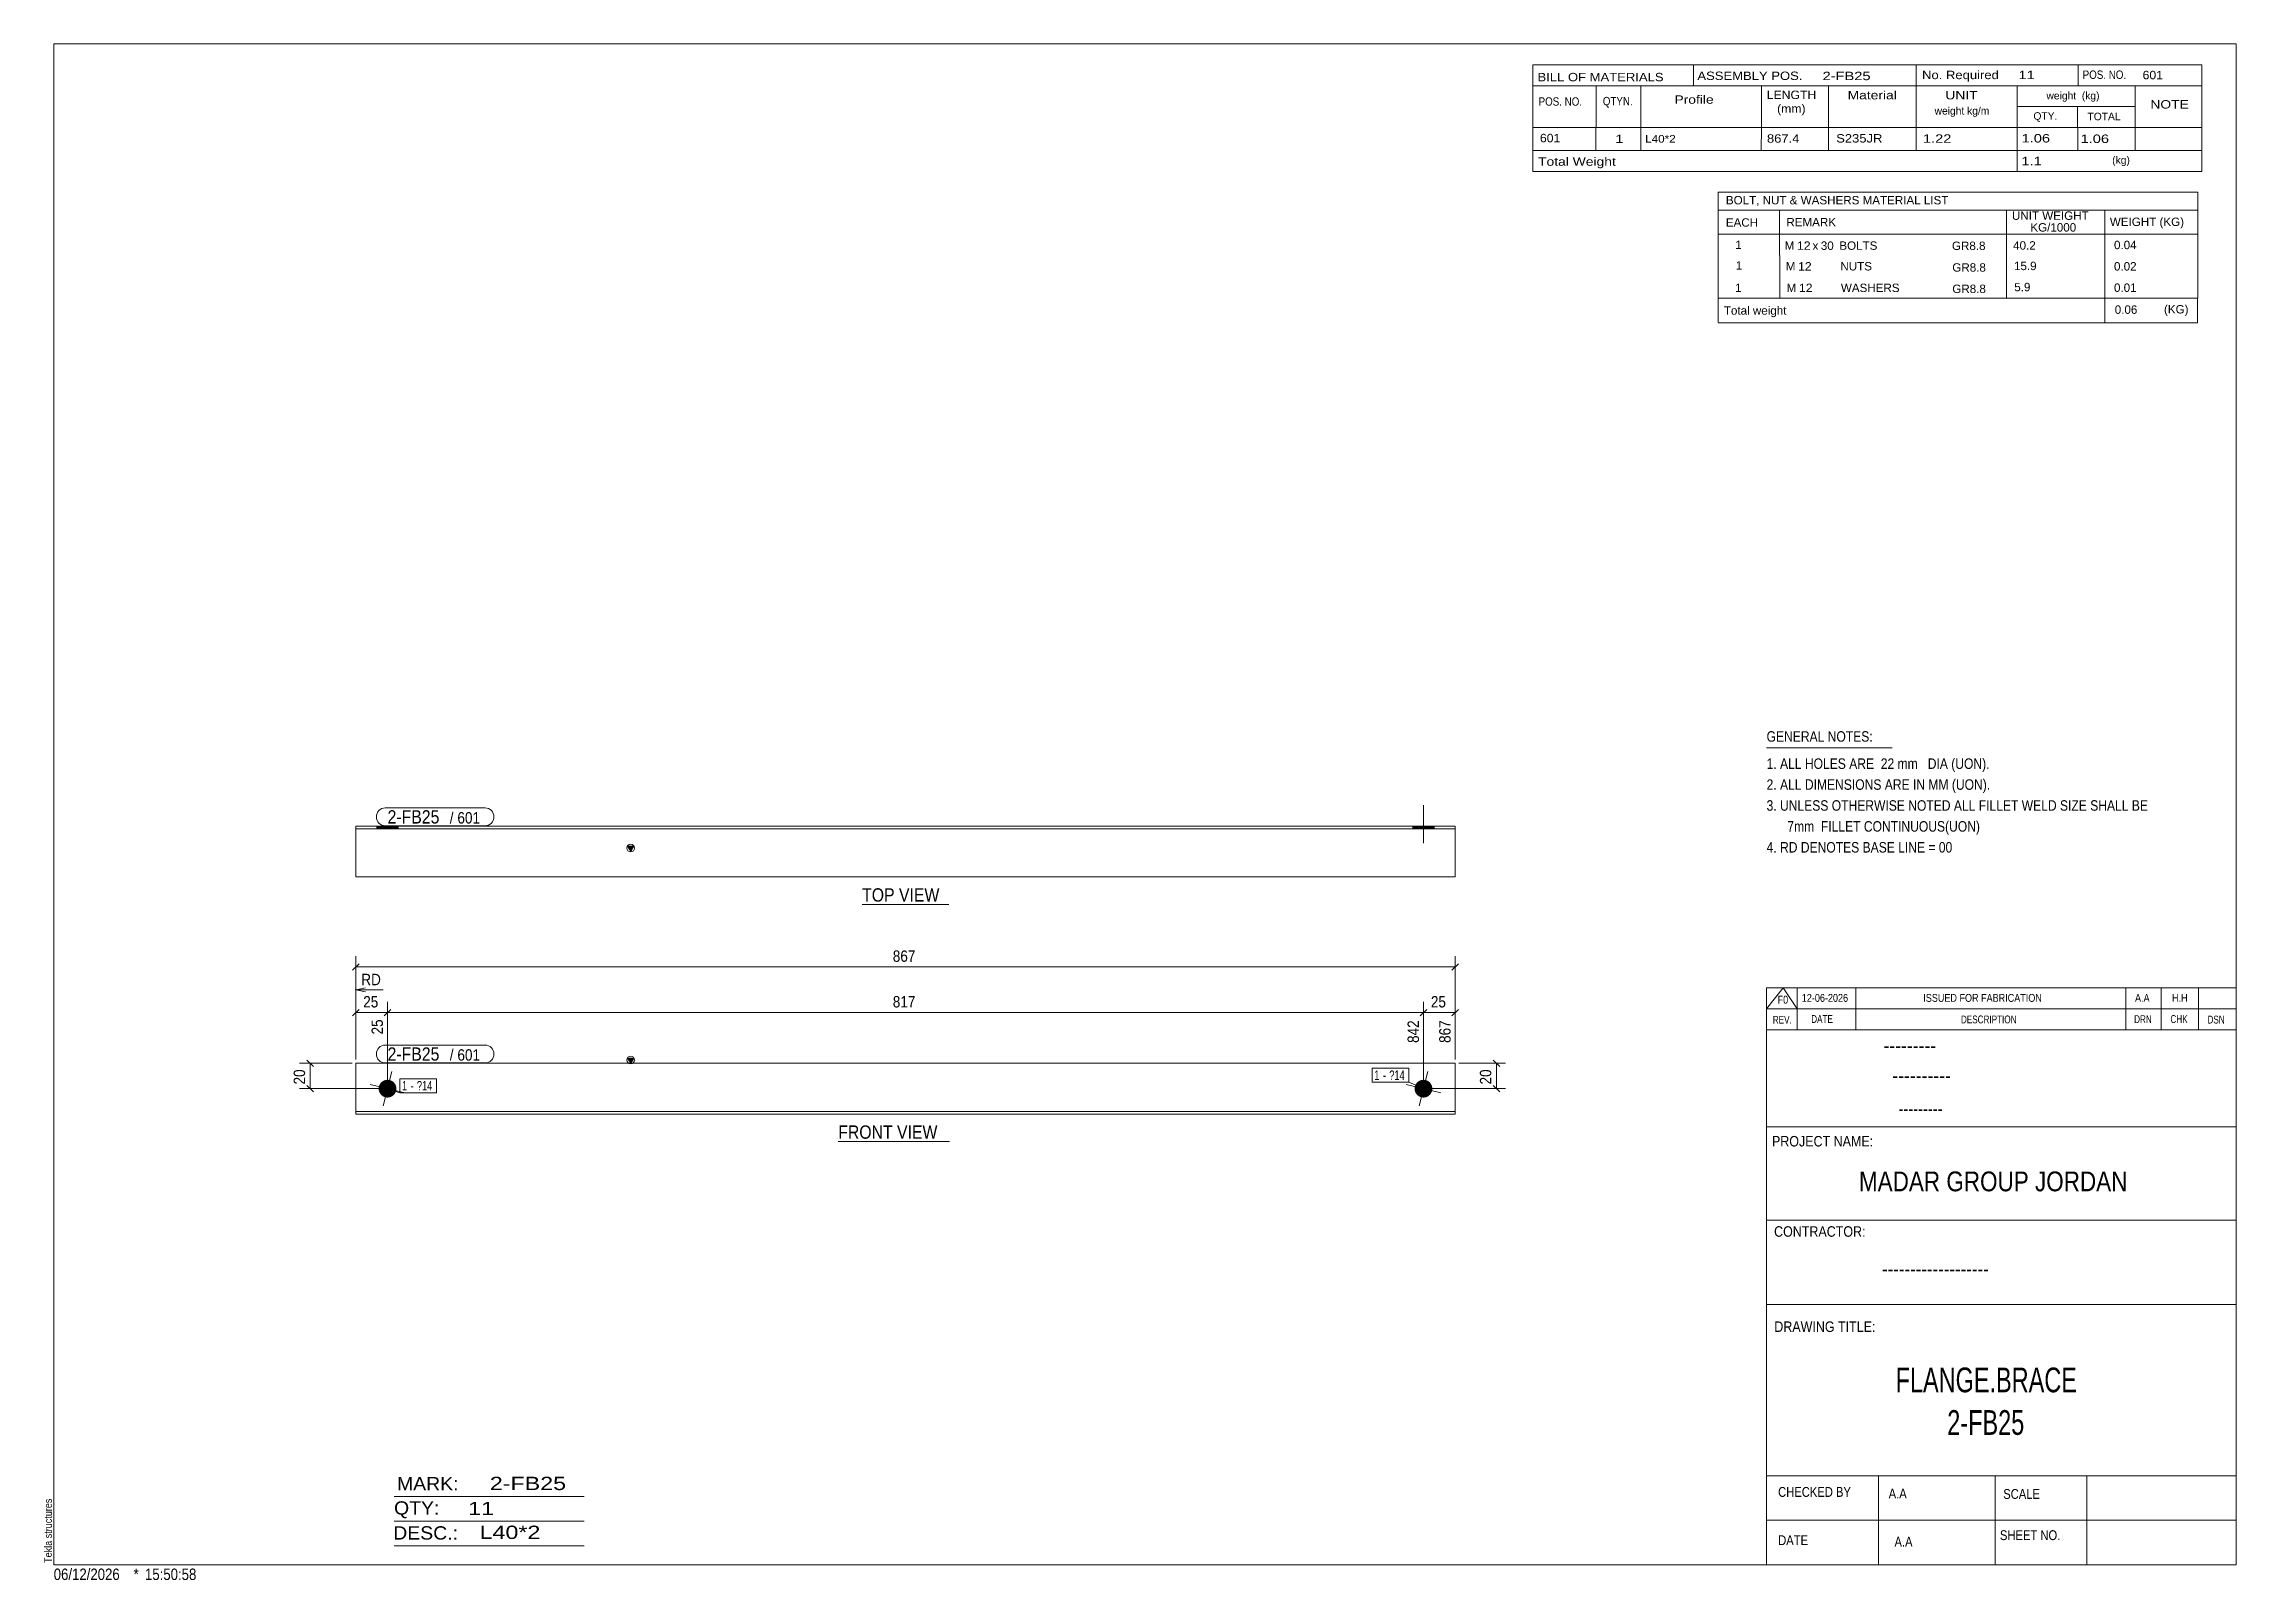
# Model space of a CAD drawing. Header units: millimetres. Extents: x 2 to 579, y 1 to 405.
import ezdxf

# ---------------------------------------------------------------- set-up
doc = ezdxf.new("R2010")
doc.units = ezdxf.units.MM
doc.linetypes.add('XKITLINE00', pattern=[0])
doc.linetypes.add('XKITLINE01', pattern=[4, 1, -1, 1, -1])
for name, color, linetype, lineweight in [('Bolt', 3, 'Continuous', 0), ('BoltMark', 7, 'Continuous', 0), ('Dimensions', 7, 'Continuous', 0), ('DrawingSheet', 5, 'Continuous', 0), ('OtherObjectType', 7, 'Continuous', 0), ('Part', 2, 'Continuous', 0), ('PartMark', 7, 'Continuous', 0)]:
    doc.layers.add(name, color=color, linetype=linetype, lineweight=lineweight)
doc.styles.add('@ARIAL_UNICODE_MS_BOLD', font='ARIAL.TTF')
doc.styles.add('ARIAL', font='ARIAL.TTF')
doc.styles.add('ARIAL_NARROW', font='ARIALN.TTF')
doc.styles.add('COMIC_SANS_MS_BOLD', font='COMICBD.TTF')
doc.styles.add('SWIS721_EX_BT', font='ARIAL.TTF')
doc.styles.add('SWISSE', font='ARIAL.TTF')

# ---------------------------------------------------------------- blocks, each defined once
blk = doc.blocks.new('*A1')
at = {"layer": 'Bolt'}
blk.add_hatch(color=3, dxfattribs=at).paths.add_polyline_path([(92.17, 127.96), (92.12, 127.98), (92.07, 128), (92.01, 128.01), (91.96, 128.03), (91.9, 128.06), (91.85, 128.08), (91.8, 128.1), (91.75, 128.13), (91.7, 128.15), (91.65, 128.18), (91.6, 128.21), (91.55, 128.24), (91.5, 128.27), (91.45, 128.3), (91.4, 128.33), (91.36, 128.37), (91.31, 128.4), (91.27, 128.44), (91.23, 128.48), (91.18, 128.52), (91.14, 128.56), (91.1, 128.6), (91.06, 128.64), (91.03, 128.68), (90.99, 128.73), (90.95, 128.77), (90.92, 128.82), (90.88, 128.86), (90.85, 128.91), (90.82, 128.96), (90.79, 129), (90.76, 129.05), (90.73, 129.1), (90.71, 129.15), (90.68, 129.21), (90.66, 129.26), (90.63, 129.31), (90.61, 129.36), (90.59, 129.42), (90.57, 129.47), (90.55, 129.53), (90.54, 129.58), (90.52, 129.64), (90.51, 129.69), (90.5, 129.75), (90.49, 129.8), (90.48, 129.86), (90.47, 129.92), (90.46, 129.97), (90.46, 130.03), (90.45, 130.09), (90.45, 130.15), (90.45, 130.2), (90.45, 130.26), (90.45, 130.32), (90.46, 130.37), (90.46, 130.43), (90.47, 130.49), (90.47, 130.54), (90.48, 130.6), (90.49, 130.66), (90.5, 130.71), (90.52, 130.77), (90.53, 130.83), (90.55, 130.88), (90.56, 130.93), (90.58, 130.99), (90.6, 131.04), (90.62, 131.1), (90.64, 131.15), (90.67, 131.2), (90.69, 131.25), (90.72, 131.3), (90.75, 131.35), (90.77, 131.4), (90.8, 131.45), (90.84, 131.5), (90.87, 131.55), (90.9, 131.6), (90.94, 131.64), (90.97, 131.69), (91.01, 131.73), (91.04, 131.77), (91.08, 131.82), (91.12, 131.86), (91.16, 131.9), (91.21, 131.94), (91.25, 131.97), (91.29, 132.01), (91.34, 132.05), (91.38, 132.08), (91.43, 132.12), (91.48, 132.15), (91.52, 132.18), (91.57, 132.21), (91.62, 132.24), (91.67, 132.27), (91.72, 132.29), (91.77, 132.32), (91.82, 132.34), (91.88, 132.37), (91.93, 132.39), (91.98, 132.41), (92.04, 132.43), (92.09, 132.45), (92.15, 132.46), (92.2, 132.48), (92.26, 132.49), (92.31, 132.5), (92.37, 132.51), (92.43, 132.52), (92.48, 132.53), (92.54, 132.54), (92.6, 132.54), (92.65, 132.55), (92.71, 132.55), (92.77, 132.55), (92.83, 132.55), (92.88, 132.55), (92.94, 132.54), (93, 132.54), (93.05, 132.53), (93.11, 132.53), (93.17, 132.52), (93.22, 132.51), (93.28, 132.5), (93.34, 132.48), (93.39, 132.47), (93.45, 132.45), (93.5, 132.44), (93.56, 132.42), (93.61, 132.4), (93.66, 132.38), (93.72, 132.36), (93.77, 132.33), (93.82, 132.31), (93.87, 132.28), (93.92, 132.25), (93.97, 132.23), (94.02, 132.2), (94.07, 132.16), (94.12, 132.13), (94.16, 132.1), (94.21, 132.06), (94.25, 132.03), (94.3, 131.99), (94.34, 131.96), (94.38, 131.92), (94.42, 131.88), (94.46, 131.84), (94.5, 131.79), (94.54, 131.75), (94.58, 131.71), (94.61, 131.66), (94.65, 131.62), (94.68, 131.57), (94.72, 131.52), (94.75, 131.48), (94.78, 131.43), (94.81, 131.38), (94.83, 131.33), (94.86, 131.28), (94.89, 131.23), (94.91, 131.18), (94.93, 131.12), (94.96, 131.07), (94.98, 131.02), (94.99, 130.96), (95.01, 130.91), (95.03, 130.85), (95.04, 130.8), (95.06, 130.74), (95.07, 130.69), (95.08, 130.63), (95.09, 130.57), (95.1, 130.52), (95.1, 130.46), (95.11, 130.4), (95.11, 130.35), (95.12, 130.29), (95.12, 130.23), (95.12, 130.17), (95.11, 130.12), (95.11, 130.06), (95.11, 130), (95.1, 129.95), (95.09, 129.89), (95.08, 129.83), (95.07, 129.78), (95.06, 129.72), (95.05, 129.66), (95.04, 129.61), (95.02, 129.55), (95, 129.5), (94.99, 129.44), (94.97, 129.39), (94.94, 129.34), (94.92, 129.28), (94.9, 129.23), (94.87, 129.18), (94.85, 129.13), (94.82, 129.08), (94.79, 129.03), (94.76, 128.98), (94.73, 128.93), (94.7, 128.88), (94.67, 128.84), (94.63, 128.79), (94.6, 128.75), (94.56, 128.7), (94.52, 128.66), (94.48, 128.62), (94.44, 128.58), (94.4, 128.54), (94.36, 128.5), (94.32, 128.46), (94.27, 128.42), (94.23, 128.39), (94.18, 128.35), (94.14, 128.32), (94.09, 128.28), (94.04, 128.25), (94, 128.22), (93.95, 128.19), (93.9, 128.17), (93.85, 128.14), (93.79, 128.11), (93.74, 128.09), (93.69, 128.07), (93.64, 128.04), (93.58, 128.02), (93.53, 128.01), (93.47, 127.99), (93.42, 127.97), (93.36, 127.96), (93.31, 127.94), (93.25, 127.93), (93.2, 127.92), (93.14, 127.91), (93.08, 127.9), (93.03, 127.9), (92.97, 127.89), (92.91, 127.89), (92.85, 127.88), (92.8, 127.88), (92.74, 127.88), (92.68, 127.89), (92.63, 127.89), (92.57, 127.89), (92.51, 127.9), (92.46, 127.91), (92.4, 127.92), (92.34, 127.93), (92.29, 127.94), (92.23, 127.95)], flags=17)
at = {"layer": 'Bolt', "color": 3, "linetype": 'XKITLINE00', "lineweight": 0}
for p, q in [((93.89, 134.75), (91.68, 125.68)), ((97.32, 129.11), (88.25, 131.32))]:
    blk.add_line(p, q, dxfattribs=at)
blk = doc.blocks.new('*A2')
at = {"layer": 'Bolt'}
blk.add_hatch(color=3, dxfattribs=at).paths.add_polyline_path([(364.65, 127.96), (364.59, 127.98), (364.54, 128), (364.48, 128.01), (364.43, 128.03), (364.38, 128.06), (364.32, 128.08), (364.27, 128.1), (364.22, 128.13), (364.17, 128.15), (364.12, 128.18), (364.07, 128.21), (364.02, 128.24), (363.97, 128.27), (363.93, 128.3), (363.88, 128.33), (363.83, 128.37), (363.79, 128.4), (363.74, 128.44), (363.7, 128.48), (363.66, 128.52), (363.62, 128.56), (363.58, 128.6), (363.54, 128.64), (363.5, 128.68), (363.46, 128.73), (363.43, 128.77), (363.39, 128.82), (363.36, 128.86), (363.32, 128.91), (363.29, 128.96), (363.26, 129), (363.23, 129.05), (363.21, 129.1), (363.18, 129.15), (363.15, 129.21), (363.13, 129.26), (363.11, 129.31), (363.09, 129.36), (363.06, 129.42), (363.05, 129.47), (363.03, 129.53), (363.01, 129.58), (363, 129.64), (362.98, 129.69), (362.97, 129.75), (362.96, 129.8), (362.95, 129.86), (362.94, 129.92), (362.94, 129.97), (362.93, 130.03), (362.93, 130.09), (362.92, 130.15), (362.92, 130.2), (362.92, 130.26), (362.93, 130.32), (362.93, 130.37), (362.93, 130.43), (362.94, 130.49), (362.95, 130.54), (362.96, 130.6), (362.97, 130.66), (362.98, 130.71), (362.99, 130.77), (363, 130.83), (363.02, 130.88), (363.04, 130.93), (363.06, 130.99), (363.07, 131.04), (363.1, 131.1), (363.12, 131.15), (363.14, 131.2), (363.17, 131.25), (363.19, 131.3), (363.22, 131.35), (363.25, 131.4), (363.28, 131.45), (363.31, 131.5), (363.34, 131.55), (363.37, 131.6), (363.41, 131.64), (363.44, 131.69), (363.48, 131.73), (363.52, 131.77), (363.56, 131.82), (363.6, 131.86), (363.64, 131.9), (363.68, 131.94), (363.72, 131.97), (363.77, 132.01), (363.81, 132.05), (363.86, 132.08), (363.9, 132.12), (363.95, 132.15), (364, 132.18), (364.04, 132.21), (364.09, 132.24), (364.14, 132.27), (364.19, 132.29), (364.25, 132.32), (364.3, 132.34), (364.35, 132.37), (364.4, 132.39), (364.46, 132.41), (364.51, 132.43), (364.57, 132.45), (364.62, 132.46), (364.68, 132.48), (364.73, 132.49), (364.79, 132.5), (364.84, 132.51), (364.9, 132.52), (364.96, 132.53), (365.01, 132.54), (365.07, 132.54), (365.13, 132.55), (365.19, 132.55), (365.24, 132.55), (365.3, 132.55), (365.36, 132.55), (365.41, 132.54), (365.47, 132.54), (365.53, 132.53), (365.58, 132.53), (365.64, 132.52), (365.7, 132.51), (365.75, 132.5), (365.81, 132.48), (365.87, 132.47), (365.92, 132.45), (365.98, 132.44), (366.03, 132.42), (366.08, 132.4), (366.14, 132.38), (366.19, 132.36), (366.24, 132.33), (366.29, 132.31), (366.34, 132.28), (366.39, 132.25), (366.44, 132.23), (366.49, 132.2), (366.54, 132.16), (366.59, 132.13), (366.64, 132.1), (366.68, 132.06), (366.73, 132.03), (366.77, 131.99), (366.81, 131.96), (366.86, 131.92), (366.9, 131.88), (366.94, 131.84), (366.98, 131.79), (367.01, 131.75), (367.05, 131.71), (367.09, 131.66), (367.12, 131.62), (367.16, 131.57), (367.19, 131.52), (367.22, 131.48), (367.25, 131.43), (367.28, 131.38), (367.31, 131.33), (367.33, 131.28), (367.36, 131.23), (367.38, 131.18), (367.41, 131.12), (367.43, 131.07), (367.45, 131.02), (367.47, 130.96), (367.49, 130.91), (367.5, 130.85), (367.52, 130.8), (367.53, 130.74), (367.54, 130.69), (367.55, 130.63), (367.56, 130.57), (367.57, 130.52), (367.58, 130.46), (367.58, 130.4), (367.59, 130.35), (367.59, 130.29), (367.59, 130.23), (367.59, 130.17), (367.59, 130.12), (367.58, 130.06), (367.58, 130), (367.57, 129.95), (367.57, 129.89), (367.56, 129.83), (367.55, 129.78), (367.54, 129.72), (367.52, 129.66), (367.51, 129.61), (367.49, 129.55), (367.48, 129.5), (367.46, 129.44), (367.44, 129.39), (367.42, 129.34), (367.4, 129.28), (367.37, 129.23), (367.35, 129.18), (367.32, 129.13), (367.29, 129.08), (367.27, 129.03), (367.24, 128.98), (367.2, 128.93), (367.17, 128.88), (367.14, 128.84), (367.11, 128.79), (367.07, 128.75), (367.03, 128.7), (367, 128.66), (366.96, 128.62), (366.92, 128.58), (366.88, 128.54), (366.83, 128.5), (366.79, 128.46), (366.75, 128.42), (366.7, 128.39), (366.66, 128.35), (366.61, 128.32), (366.57, 128.28), (366.52, 128.25), (366.47, 128.22), (366.42, 128.19), (366.37, 128.17), (366.32, 128.14), (366.27, 128.11), (366.22, 128.09), (366.16, 128.07), (366.11, 128.04), (366.06, 128.02), (366, 128.01), (365.95, 127.99), (365.89, 127.97), (365.84, 127.96), (365.78, 127.94), (365.73, 127.93), (365.67, 127.92), (365.61, 127.91), (365.56, 127.9), (365.5, 127.9), (365.44, 127.89), (365.39, 127.89), (365.33, 127.88), (365.27, 127.88), (365.21, 127.88), (365.16, 127.89), (365.1, 127.89), (365.04, 127.89), (364.99, 127.9), (364.93, 127.91), (364.87, 127.92), (364.82, 127.93), (364.76, 127.94), (364.7, 127.95)], flags=17)
at = {"layer": 'Bolt', "color": 3, "linetype": 'XKITLINE00', "lineweight": 0}
for p, q in [((366.36, 134.75), (364.15, 125.68)), ((369.79, 129.11), (360.72, 131.32))]:
    blk.add_line(p, q, dxfattribs=at)
blk = doc.blocks.new('*A3')
at = {"layer": 'Part'}
blk.add_hatch(color=2, dxfattribs=at).paths.add_polyline_path([(155.94, 138.28), (157.54, 138.28), (156.74, 136.88)], flags=17)
at = {"layer": 'Part', "color": 2, "linetype": 'XKITLINE00', "lineweight": 0}
for p, q in [((373.59, 136.88), (84.45, 136.88)), ((84.45, 136.88), (84.45, 123.55)), ((156.74, 136.88), (155.94, 138.28)), ((155.94, 138.28), (157.54, 138.28)), ((157.54, 138.28), (156.74, 136.88)), ((373.59, 123.55), (373.59, 136.88)), ((373.59, 124.22), (84.45, 124.22)), ((84.45, 123.55), (373.59, 123.55))]:
    blk.add_line(p, q, dxfattribs=at)
blk.add_circle((156.74, 137.78), 1, dxfattribs=at)
blk = doc.blocks.new('*A4')
at = {"layer": 'Bolt'}
blk.add_hatch(color=3, dxfattribs=at).paths.add_polyline_path([(95.6, 199.25), (95.6, 198.58), (89.96, 198.58), (89.96, 199.25)], flags=17)
at = {"layer": 'Bolt', "color": 3, "linetype": 'XKITLINE00', "lineweight": 0}
for p, q in [((89.96, 198.58), (89.96, 199.25)), ((92.78, 198.58), (92.78, 199.25)), ((95.6, 198.58), (95.6, 199.25))]:
    blk.add_line(p, q, dxfattribs=at)
blk = doc.blocks.new('*A5')
at = {"layer": 'Bolt'}
blk.add_hatch(color=3, dxfattribs=at).paths.add_polyline_path([(368.08, 199.25), (368.08, 198.58), (362.44, 198.58), (362.44, 199.25)], flags=17)
at = {"layer": 'Bolt', "color": 3, "linetype": 'XKITLINE00', "lineweight": 0}
for p, q in [((365.26, 194.75), (365.26, 204.75)), ((362.44, 198.58), (362.44, 199.25)), ((368.08, 198.58), (368.08, 199.25))]:
    blk.add_line(p, q, dxfattribs=at)
blk = doc.blocks.new('*A6')
at = {"layer": 'Part'}
blk.add_hatch(color=2, dxfattribs=at).paths.add_polyline_path([(155.94, 193.98), (157.54, 193.98), (156.74, 192.58)], flags=17)
at = {"layer": 'Part', "color": 2, "linetype": 'XKITLINE00', "lineweight": 0}
for p, q in [((373.59, 199.25), (84.45, 199.25)), ((84.45, 199.25), (84.45, 198.58)), ((373.59, 198.58), (84.45, 198.58)), ((84.45, 198.58), (84.45, 185.92)), ((373.59, 199.25), (373.59, 198.58)), ((373.59, 185.92), (373.59, 198.58)), ((156.74, 192.58), (155.94, 193.98)), ((155.94, 193.98), (157.54, 193.98)), ((157.54, 193.98), (156.74, 192.58)), ((373.59, 185.92), (84.45, 185.92))]:
    blk.add_line(p, q, dxfattribs=at)
at = {"layer": 'Part', "color": 7, "linetype": 'XKITLINE01', "lineweight": 0}
blk.add_line((84.45, 198.58), (84.45, 199.25), dxfattribs=at)
at = {"layer": 'Part', "color": 2, "linetype": 'XKITLINE00', "lineweight": 0}
blk.add_circle((156.74, 193.48), 1, dxfattribs=at)
blk = doc.blocks.new('*A7')
at = {"layer": 'DrawingSheet', "color": 5, "linetype": 'XKITLINE00', "lineweight": 0}
for p, q in [((579, 405), (5, 405)), ((5, 405), (5, 5)), ((579, 5), (579, 405)), ((5, 5), (579, 5))]:
    blk.add_line(p, q, dxfattribs=at)
at = {"layer": 'DrawingSheet', "color": 5, "style": 'ARIAL', "width": 0.85}
blk.add_text('Tekla structures', height=2, rotation=90, dxfattribs=at).set_placement((4.5, 5.5))
blk = doc.blocks.new('*A8')
at = {"layer": 'OtherObjectType', "color": 7, "linetype": 'XKITLINE00', "lineweight": 0}
for p, q in [((442.76, 365.95), (442.75, 354.95)), ((442.76, 365.95), (568.88, 365.95)), ((568.88, 365.95), (568.88, 354.95)), ((442.75, 361.3), (568.88, 361.3)), ((458.87, 361.31), (458.87, 354.95)), ((518.57, 361.31), (518.57, 354.95)), ((544.47, 361.29), (544.47, 354.95)), ((442.76, 354.92), (442.76, 349.42)), ((442.77, 354.95), (568.88, 354.95)), ((458.92, 354.95), (458.92, 349.33)), ((518.57, 354.95), (518.57, 349.33)), ((544.5, 354.95), (544.5, 349.45)), ((568.88, 354.95), (568.88, 349.45)), ((442.79, 349.33), (442.79, 343.72)), ((458.95, 349.33), (458.95, 343.71)), ((518.57, 349.33), (518.57, 343.71)), ((544.5, 349.33), (544.5, 343.83)), ((568.88, 349.33), (568.88, 343.83)), ((442.79, 343.7), (442.79, 338.13)), ((458.95, 343.71), (458.95, 338.09)), ((518.57, 343.71), (518.57, 338.09)), ((544.5, 343.71), (544.5, 338.1)), ((568.88, 343.71), (568.88, 338.1)), ((568.88, 338.1), (442.75, 338.13)), ((442.78, 338.09), (442.78, 331.69)), ((442.85, 338.09), (568.87, 338.09)), ((544.5, 338.06), (544.5, 331.64)), ((568.87, 338.06), (568.87, 331.65)), ((442.77, 331.65), (568.87, 331.65))]:
    blk.add_line(p, q, dxfattribs=at)
at = {"layer": 'OtherObjectType', "color": 7, "style": 'ARIAL_NARROW'}
for s, width, p in [('BOLT, NUT & WASHERS MATERIAL LIST', 1.211571, (444.79, 362.79)), ('EACH', 1.211571, (444.78, 356.92)), ('REMARK', 1.211571, (460.7, 357.01)), ('UNIT WEIGHT', 1.211571, (520.03, 358.72)), (' KG/1000', 1.211571, (524.02, 355.63)), ('WEIGHT (KG)', 1.211571, (545.78, 357.1)), ('1', 1.211571, (447.26, 351.05)), ('M', 1.211571, (460.26, 350.85)), ('12', 1.275, (463.5, 350.83)), ('x', 1.211571, (467.58, 350.83)), ('30', 1.211571, (469.76, 350.82)), ('BOLTS', 1.211571, (474.63, 350.84)), ('GR8.8', 1.211571, (504.25, 350.79)), ('40.2', 1.211571, (520.34, 350.88)), ('0.04', 1.211571, (546.87, 351.01)), ('1', 1.211571, (447.4, 345.61)), ('M', 1.211571, (460.54, 345.41)), ('12', 1.275, (463.78, 345.39)), ('NUTS', 1.211571, (474.91, 345.41)), ('GR8.8', 1.211571, (504.35, 345.09)), ('15.9', 1.211571, (520.56, 345.5)), ('0.02', 1.211571, (546.87, 345.39)), ('1', 1.211571, (447.24, 339.74)), ('M', 1.211571, (460.76, 339.74)), ('12', 1.275, (464, 339.72)), ('WASHERS', 1.211571, (475.04, 339.73)), ('GR8.8', 1.211571, (504.35, 339.47)), ('5.9', 1.211571, (520.64, 339.94)), ('0.01', 1.211571, (546.87, 339.78)), ('Total weight', 1.211571, (444.26, 333.77)), ('0.06', 1.211571, (547.07, 334)), ('(KG)', 1.211571, (560.02, 334.1))]:
    blk.add_text(s, height=2.2, dxfattribs=dict(at, width=width)).set_placement(p)
blk = doc.blocks.new('*A9')
at = {"layer": 'OtherObjectType', "color": 7, "linetype": 'XKITLINE00', "lineweight": 0}
blk.add_line((455.5, 219.82), (488.5, 219.82), dxfattribs=at)
at = {"layer": 'OtherObjectType', "color": 7, "style": 'ARIAL_NARROW', "width": 1.008832}
for s, p in [('GENERAL NOTES:', (455.5, 221.47)), ('1. ALL HOLES ARE  22 mm   DIA (UON).', (455.5, 214.32)), ('2. ALL DIMENSIONS ARE IN MM (UON).', (455.5, 208.82)), ('3. UNLESS OTHERWISE NOTED ALL FILLET WELD SIZE SHALL BE', (455.5, 203.32)), ('7mm  FILLET CONTINUOUS(UON)', (460.95, 197.82)), ('4. RD DENOTES BASE LINE = 00', (455.5, 192.32))]:
    blk.add_text(s, height=2.75, dxfattribs=at).set_placement(p)
blk = doc.blocks.new('*A10')
at = {"layer": 'OtherObjectType', "color": 7, "linetype": 'XKITLINE00', "lineweight": 0}
for p, q in [((455.5, 156.76), (579, 156.76)), ((455.5, 151.21), (459.82, 156.76)), ((455.5, 151.21), (455.5, 156.76)), ((459.82, 156.76), (463.53, 151.21)), ((463.53, 151.21), (463.53, 156.76)), ((478.97, 151.21), (478.97, 156.76)), ((549.98, 151.21), (549.98, 156.76)), ((559.24, 151.21), (559.24, 156.76)), ((569.12, 151.21), (569.12, 156.76)), ((579, 151.21), (579, 156.76)), ((455.5, 151.21), (579, 151.21)), ((455.5, 145.65), (455.5, 151.21)), ((459.21, 151.21), (579, 151.21)), ((463.53, 145.65), (463.53, 151.21)), ((478.97, 145.65), (478.97, 151.21)), ((549.98, 145.65), (549.98, 151.21)), ((559.24, 145.65), (559.24, 151.21)), ((569.12, 145.65), (569.12, 151.21)), ((579, 145.65), (579, 151.21))]:
    blk.add_line(p, q, dxfattribs=at)
at = {"layer": 'OtherObjectType', "color": 7, "style": 'ARIAL_NARROW'}
for s, height, width, p in [('F0', 2.058, 1.008832, (458.4, 152.59)), ('12-06-2026', 2.058, 1.008832, (464.76, 153.06)), ('ISSUED FOR FABRICATION', 2.0583, 1.008832, (496.71, 153.06)), ('A.A', 2.058, 1.008832, (552.4, 153.06)), ('H.H', 2.058, 1.008832, (562.13, 153.06)), ('REV.', 2.058, 0.907949, (457.13, 147.31)), ('DATE', 2.058, 0.907949, (467.23, 147.5)), ('DESCRIPTION', 2.0583, 0.907949, (506.61, 147.39)), ('DRN', 2.058, 0.907949, (552.17, 147.47)), ('CHK', 2.058, 0.907949, (561.72, 147.5)), ('DSN', 2.058, 0.907949, (571.47, 147.35))]:
    blk.add_text(s, height=height, dxfattribs=dict(at, width=width)).set_placement(p)
blk = doc.blocks.new('*A11')
at = {"layer": 'OtherObjectType', "color": 6, "linetype": 'XKITLINE00', "lineweight": 0}
for p, q in [((94.5, 23), (144.5, 23)), ((94.5, 16.5), (144.5, 16.5)), ((94.5, 10), (144.5, 10))]:
    blk.add_line(p, q, dxfattribs=at)
at = {"layer": 'OtherObjectType', "color": 6, "style": 'ARIAL_NARROW'}
for s, width, p in [('MARK:', 1.275, (95.27, 24.58)), ('2-FB25', 1.525501, (119.69, 24.65)), ('QTY:', 1.275, (94.5, 18.19)), ('11', 1.525501, (113.99, 18.05)), ('DESC.:', 1.275, (94.29, 11.63)), ('L40*2', 1.525501, (117, 11.79))]:
    blk.add_text(s, height=3.5, dxfattribs=dict(at, width=width)).set_placement(p)
blk = doc.blocks.new('*A12')
at = {"layer": 'OtherObjectType', "color": 2, "linetype": 'XKITLINE00', "lineweight": 0}
for p, q in [((455.5, 145.65), (579, 145.65)), ((455.5, 5), (455.5, 145.64)), ((578.98, 145.64), (579, 5)), ((579, 120.14), (455.5, 120.14)), ((455.5, 95.63), (579, 95.63)), ((579, 73.49), (455.5, 73.49)), ((579, 28.4), (455.5, 28.4)), ((484.94, 28.4), (484.94, 5)), ((515.62, 5), (515.62, 28.4)), ((539.75, 5), (539.75, 28.4)), ((579, 16.7), (455.5, 16.7)), ((579, 5), (455.5, 5))]:
    blk.add_line(p, q, dxfattribs=at)
at = {"layer": 'OtherObjectType', "color": 4, "style": '@ARIAL_UNICODE_MS_BOLD', "width": 0.85}
blk.add_text('---------', height=3.9, dxfattribs=at).set_placement((486.23, 139.59))
at = {"layer": 'OtherObjectType', "color": 7, "style": 'ARIAL', "width": 0.85}
for s, height, p in [('----------', 3.9, (488.56, 131.77)), ('---------', 3.25, (490.21, 123.31))]:
    blk.add_text(s, height=height, dxfattribs=at).set_placement(p)
at = {"layer": 'OtherObjectType', "color": 3, "width": 0.85}
for s, style, p in [('PROJECT NAME:', 'SWIS721_EX_BT', (456.92, 115.01)), ('CONTRACTOR:', 'SWISSE', (457.47, 91.27)), ('DRAWING TITLE:', 'SWIS721_EX_BT', (457.53, 66.24))]:
    blk.add_text(s, height=2.7618, dxfattribs=dict(at, style=style)).set_placement(p)
at = {"layer": 'OtherObjectType', "color": 7, "width": 0.85}
for s, height, p in [('MADAR GROUP JORDAN', 5.2, (479.79, 103.23)), ('CHECKED BY', 2.592, (458.53, 22.86)), ('A.A', 2.592, (487.61, 22.45)), ('SCALE', 2.592, (517.74, 22.33)), ('DATE', 2.592, (458.54, 10.16)), ('A.A', 2.592, (489.14, 9.76)), ('SHEET NO.', 2.592, (516.87, 11.49))]:
    blk.add_text(s, height=height, dxfattribs=at).set_placement(p)
at = {"layer": 'OtherObjectType', "color": 1}
for s, height, style, width, p in [('-------------------', 3.9, 'COMIC_SANS_MS_BOLD', 0.85, (485.87, 80.86)), ('FLANGE.BRACE', 6.5, 'ARIAL', 0.68, (489.43, 50.37)), ('2-FB25', 6.5, 'ARIAL', 0.68, (503.02, 39.17))]:
    blk.add_text(s, height=height, dxfattribs=dict(at, style=style, width=width)).set_placement(p)
blk = doc.blocks.new('*A13')
at = {"layer": 'OtherObjectType', "color": 7, "linetype": 'XKITLINE00', "lineweight": 0}
for p, q in [((393.98, 399.5), (569.98, 399.5)), ((393.98, 399.5), (393.98, 388.5)), ((436.26, 399.42), (436.26, 393.87)), ((494.85, 394), (494.85, 399.5)), ((537.43, 393.96), (537.43, 399.42)), ((569.98, 394), (569.98, 399.5)), ((393.98, 394), (569.98, 394)), ((410.64, 394), (410.64, 383)), ((422.4, 393.98), (422.4, 383.03)), ((454.12, 393.99), (454.13, 383)), ((471.78, 393.98), (471.78, 383)), ((494.85, 393.98), (494.85, 383)), ((521.43, 394), (521.43, 383)), ((552.42, 394), (552.42, 383)), ((569.98, 394), (569.98, 388.5)), ((393.98, 388.5), (393.98, 383)), ((521.45, 388.52), (552.45, 388.52)), ((537.28, 388.52), (537.28, 383)), ((569.98, 388.5), (569.98, 383)), ((393.98, 383), (569.98, 383)), ((393.98, 383), (393.98, 376.95)), ((410.63, 383), (410.63, 376.95)), ((422.44, 382.99), (422.44, 376.95)), ((454.12, 383), (454.11, 376.95)), ((471.79, 383), (471.79, 376.95)), ((494.87, 383), (494.87, 376.95)), ((521.44, 383), (521.44, 376.95)), ((537.33, 382.95), (537.33, 376.95)), ((552.43, 383), (552.43, 376.95)), ((569.98, 383), (569.98, 376.95)), ((393.98, 376.95), (569.98, 376.95)), ((393.98, 376.95), (393.98, 371.45)), ((521.44, 376.95), (521.44, 371.45)), ((569.98, 376.95), (569.98, 371.45)), ((393.98, 371.45), (569.98, 371.45))]:
    blk.add_line(p, q, dxfattribs=at)
at = {"layer": 'OtherObjectType', "color": 7, "style": 'ARIAL_NARROW'}
for s, height, width, p in [('No. Required', 2.2, 1.36, (496.39, 395.72)), ('11', 2.2, 1.525501, (521.75, 395.72)), ('POS. NO.', 2.2, 1.02, (538.63, 395.79)), ('601', 2.2, 1.270501, (554.4, 395.69)), ('BILL OF MATERIALS', 2.2, 1.36, (395.25, 395.16)), ('ASSEMBLY POS.', 2.2, 1.36, (437.3, 395.5)), ('LENGTH', 2.2, 1.275, (455.54, 390.49)), ('2-FB25', 2.2, 1.525501, (470.23, 395.46)), ('Material', 2.2, 1.445, (476.81, 390.41)), ('UNIT', 2.2, 1.445, (502.52, 390.4)), ('weight  (kg)', 1.98, 1.19, (529.11, 390.39)), ('POS. NO.', 2.2, 1.02, (395.53, 388.74)), ('QTYN.', 2.2, 1.02, (412.42, 388.84)), ('Profile', 2.2, 1.445, (431.26, 389.25)), ('(mm)', 2.2, 1.275, (458.26, 386.86)), ('weight kg/m', 1.98, 1.19, (499.69, 386.4)), ('QTY.', 1.98, 1.19, (525.68, 385.03)), ('TOTAL', 1.98, 1.19, (539.9, 384.91)), ('NOTE', 2.2, 1.445, (556.44, 387.99)), ('601', 2.2, 1.270501, (395.89, 379.12)), ('1', 2.2, 1.525501, (415.71, 378.91)), ('L40*2', 1.98, 1.355501, (423.56, 379.04)), ('867.4', 2.2, 1.355501, (455.59, 379.01)), ('S235JR', 2.2, 1.355501, (473.81, 379.05)), ('1.22', 2.2, 1.525501, (496.62, 378.99)), ('1.06', 2.2, 1.525501, (522.57, 379.07)), ('1.06', 2.2, 1.525501, (538.08, 378.94)), ('Total Weight', 2.2, 1.445, (395.4, 372.94)), ('1.1', 2.2, 1.525501, (522.52, 373.09)), ('(kg)', 1.98, 1.19, (546.4, 373.46))]:
    blk.add_text(s, height=height, dxfattribs=dict(at, width=width)).set_placement(p)
blk = doc.blocks.new('*A14')
at = {"layer": 'OtherObjectType', "color": 7, "style": 'ARIAL_NARROW', "width": 1.008832}
for s, p in [('06/12/2026', (4.99, 1)), ('*', (26, 1)), ('15:50:58', (29, 1))]:
    blk.add_text(s, height=3, dxfattribs=at).set_placement(p)
blk = doc.blocks.new('*A15')
at = {"layer": 'Dimensions', "color": 7, "linetype": 'XKITLINE00', "lineweight": 0}
for p, q in [((374.59, 136.88), (386.85, 136.88)), ((383.6, 137.73), (385.3, 136.03)), ((384.45, 130.22), (384.45, 136.88)), ((366.26, 130.22), (386.85, 130.22)), ((383.6, 131.07), (385.3, 129.37))]:
    blk.add_line(p, q, dxfattribs=at)
at = {"layer": 'Dimensions', "color": 3}
for p in [(384.45, 136.88), (384.45, 130.22)]:
    blk.add_point(p, dxfattribs=at)
at = {"layer": 'Dimensions', "color": 3, "style": 'ARIAL', "width": 0.85}
blk.add_text('20', height=3, rotation=90.00021, dxfattribs=at).set_placement((383.1, 131.32))
blk = doc.blocks.new('*A16')
at = {"layer": 'Dimensions', "color": 7, "linetype": 'XKITLINE00', "lineweight": 0}
for p, q in [((83.45, 136.88), (69.6, 136.88)), ((71.6, 137.73), (73.3, 136.03)), ((72.45, 130.22), (72.45, 136.88)), ((91.78, 130.22), (69.6, 130.22)), ((71.6, 131.07), (73.3, 129.37))]:
    blk.add_line(p, q, dxfattribs=at)
at = {"layer": 'Dimensions', "color": 3}
for p in [(72.45, 136.88), (72.45, 130.22)]:
    blk.add_point(p, dxfattribs=at)
at = {"layer": 'Dimensions', "color": 3, "style": 'ARIAL', "width": 0.85}
blk.add_text('20', height=3, rotation=90.00021, dxfattribs=at).set_placement((71.1, 131.32))
blk = doc.blocks.new('*A17')
at = {"layer": 'Dimensions', "color": 7, "linetype": 'XKITLINE00', "lineweight": 0}
for p, q in [((85.3, 163.07), (83.6, 161.37)), ((84.45, 137.88), (84.45, 165.07)), ((84.45, 162.22), (373.59, 162.22)), ((374.44, 163.07), (372.74, 161.37)), ((373.59, 137.88), (373.59, 165.07))]:
    blk.add_line(p, q, dxfattribs=at)
at = {"layer": 'Dimensions', "color": 3}
for p in [(84.45, 162.22), (373.59, 162.22)]:
    blk.add_point(p, dxfattribs=at)
at = {"layer": 'Dimensions', "color": 3, "style": 'ARIAL', "width": 0.85}
blk.add_text('867', height=3, dxfattribs=at).set_placement((225.68, 163.57))
blk = doc.blocks.new('*A18')
at = {"layer": 'Dimensions', "color": 7, "linetype": 'XKITLINE00', "lineweight": 0}
for p, q in [((84.45, 137.88), (84.45, 160.72)), ((86.95, 156.72), (84.45, 156.22)), ((86.95, 155.72), (84.45, 156.22)), ((91.67, 156.22), (84.45, 156.22)), ((85.3, 151.07), (83.6, 149.37)), ((84.45, 137.88), (84.45, 153.07)), ((84.45, 150.22), (92.78, 150.22)), ((93.63, 151.07), (91.93, 149.37)), ((92.78, 131.22), (92.78, 153.07))]:
    blk.add_line(p, q, dxfattribs=at)
at = {"layer": 'Dimensions', "color": 7}
blk.add_point((84.45, 156.22), dxfattribs=at)
at = {"layer": 'Dimensions', "color": 3}
for p in [(84.45, 150.22), (92.78, 150.22)]:
    blk.add_point(p, dxfattribs=at)
at = {"layer": 'Dimensions', "color": 3, "style": 'ARIAL', "width": 0.85}
for s, p in [('RD', (85.89, 157.42)), ('25', (86.39, 151.57))]:
    blk.add_text(s, height=3, dxfattribs=at).set_placement(p)
blk.add_text('25', height=3, rotation=90.00021, dxfattribs=at).set_placement((91.58, 144.47))
blk = doc.blocks.new('*A19')
at = {"layer": 'Dimensions', "color": 7, "linetype": 'XKITLINE00', "lineweight": 0}
for p, q in [((93.63, 151.07), (91.93, 149.37)), ((92.78, 131.22), (92.78, 153.07)), ((92.78, 150.22), (365.26, 150.22)), ((366.11, 151.07), (364.41, 149.37)), ((365.26, 131.22), (365.26, 153.07))]:
    blk.add_line(p, q, dxfattribs=at)
at = {"layer": 'Dimensions', "color": 3}
for p in [(92.78, 150.22), (365.26, 150.22)]:
    blk.add_point(p, dxfattribs=at)
at = {"layer": 'Dimensions', "color": 3, "style": 'ARIAL', "width": 0.85}
blk.add_text('817', height=3, dxfattribs=at).set_placement((225.68, 151.57))
blk.add_text('842', height=3, rotation=90.00021, dxfattribs=at).set_placement((364.06, 142.24))
blk = doc.blocks.new('*A20')
at = {"layer": 'Dimensions', "color": 7, "linetype": 'XKITLINE00', "lineweight": 0}
for p, q in [((366.11, 151.07), (364.41, 149.37)), ((365.26, 131.22), (365.26, 153.07)), ((365.26, 150.22), (373.59, 150.22)), ((374.44, 151.07), (372.74, 149.37)), ((373.59, 137.88), (373.59, 153.07))]:
    blk.add_line(p, q, dxfattribs=at)
at = {"layer": 'Dimensions', "color": 3}
for p in [(365.26, 150.22), (373.59, 150.22)]:
    blk.add_point(p, dxfattribs=at)
at = {"layer": 'Dimensions', "color": 3, "style": 'ARIAL', "width": 0.85}
blk.add_text('25', height=3, dxfattribs=at).set_placement((367.2, 151.57))
blk.add_text('867', height=3, rotation=90.00021, dxfattribs=at).set_placement((372.39, 142.24))
blk = doc.blocks.new('*A21')
at = {"layer": 'BoltMark', "color": 7, "linetype": 'XKITLINE00', "lineweight": 0}
for p, q in [((351.73, 135.6), (361.42, 135.6)), ((351.73, 131.9), (351.73, 135.6)), ((361.42, 131.9), (361.42, 135.6)), ((351.73, 131.9), (361.42, 131.9)), ((365.26, 130.22), (361.42, 131.9))]:
    blk.add_line(p, q, dxfattribs=at)
at = {"layer": 'BoltMark', "color": 3, "style": 'ARIAL_NARROW', "width": 0.85}
for s, p in [('1', (352.33, 132.5)), ('-', (354.6, 132.5)), ('?14', (356.26, 132.5))]:
    blk.add_text(s, height=2.5, dxfattribs=at).set_placement(p)
blk = doc.blocks.new('*A22')
at = {"layer": 'BoltMark', "color": 7, "linetype": 'XKITLINE00', "lineweight": 0}
for p, q in [((95.99, 132.84), (105.67, 132.84)), ((95.99, 129.14), (95.99, 132.84)), ((105.67, 129.14), (105.67, 132.84)), ((92.78, 130.22), (95.99, 129.14)), ((95.99, 129.14), (105.67, 129.14))]:
    blk.add_line(p, q, dxfattribs=at)
at = {"layer": 'BoltMark', "color": 3, "style": 'ARIAL_NARROW', "width": 0.85}
for s, p in [('1', (96.59, 129.74)), ('-', (98.86, 129.74)), ('?14', (100.51, 129.74))]:
    blk.add_text(s, height=2.5, dxfattribs=at).set_placement(p)
blk = doc.blocks.new('*A23')
at = {"layer": 'PartMark', "color": 7, "linetype": 'XKITLINE00', "lineweight": 0}
for p, q in [((92.2, 141.68), (118.44, 141.68)), ((92.2, 136.98), (118.44, 136.98))]:
    blk.add_line(p, q, dxfattribs=at)
for centre, start, end in [((92.2, 139.33), 90, 270), ((118.44, 139.33), 270, 90)]:
    blk.add_arc(centre, 2.35, start, end, dxfattribs=at)
at = {"layer": 'PartMark', "color": 1, "style": 'ARIAL', "width": 0.85}
blk.add_text('2-FB25', height=3.5, dxfattribs=at).set_placement((92.8, 137.58))
at = {"layer": 'PartMark', "color": 3, "style": 'ARIAL', "width": 0.85}
for s, p in [('/', (109.16, 137.58)), ('601', (111.17, 137.58))]:
    blk.add_text(s, height=3, dxfattribs=at).set_placement(p)
blk = doc.blocks.new('*A24')
at = {"layer": 'OtherObjectType', "color": 7, "linetype": 'XKITLINE00', "lineweight": 0}
blk.add_line((211.33, 116.3), (240.62, 116.3), dxfattribs=at)
at = {"layer": 'OtherObjectType', "color": 7, "style": 'ARIAL', "width": 0.85}
blk.add_text('FRONT VIEW', height=3.5, dxfattribs=at).set_placement((211.33, 117.05))
blk = doc.blocks.new('*A25')
at = {"layer": 'PartMark', "color": 7, "linetype": 'XKITLINE00', "lineweight": 0}
for p, q in [((92.2, 204.05), (118.44, 204.05)), ((92.2, 199.35), (118.44, 199.35))]:
    blk.add_line(p, q, dxfattribs=at)
for centre, start, end in [((92.2, 201.7), 90, 270), ((118.44, 201.7), 270, 90)]:
    blk.add_arc(centre, 2.35, start, end, dxfattribs=at)
at = {"layer": 'PartMark', "color": 1, "style": 'ARIAL', "width": 0.85}
blk.add_text('2-FB25', height=3.5, dxfattribs=at).set_placement((92.8, 199.95))
at = {"layer": 'PartMark', "color": 3, "style": 'ARIAL', "width": 0.85}
for s, p in [('/', (109.16, 199.95)), ('601', (111.17, 199.95))]:
    blk.add_text(s, height=3, dxfattribs=at).set_placement(p)
blk = doc.blocks.new('*A26')
at = {"layer": 'OtherObjectType', "color": 7, "linetype": 'XKITLINE00', "lineweight": 0}
blk.add_line((217.61, 178.67), (240.43, 178.67), dxfattribs=at)
at = {"layer": 'OtherObjectType', "color": 7, "style": 'ARIAL', "width": 0.85}
blk.add_text('TOP VIEW', height=3.5, dxfattribs=at).set_placement((217.61, 179.42))

msp = doc.modelspace()

# ---------------------------------------------------------------- block references
at = {"lineweight": 0}
for name in ['*A7', '*A13', '*A8', '*A9', '*A25', '*A5', '*A4', '*A26', '*A17', '*A18', '*A10', '*A19', '*A20', '*A12', '*A23', '*A16', '*A1', '*A22', '*A21', '*A2', '*A15', '*A24', '*A11', '*A14']:
    msp.add_blockref(name, (0, 0), dxfattribs=at)
at = {"layer": 'Part', "lineweight": 0}
for name in ['*A6', '*A3']:
    msp.add_blockref(name, (0, 0), dxfattribs=at)

doc.saveas('drawing.dxf')
